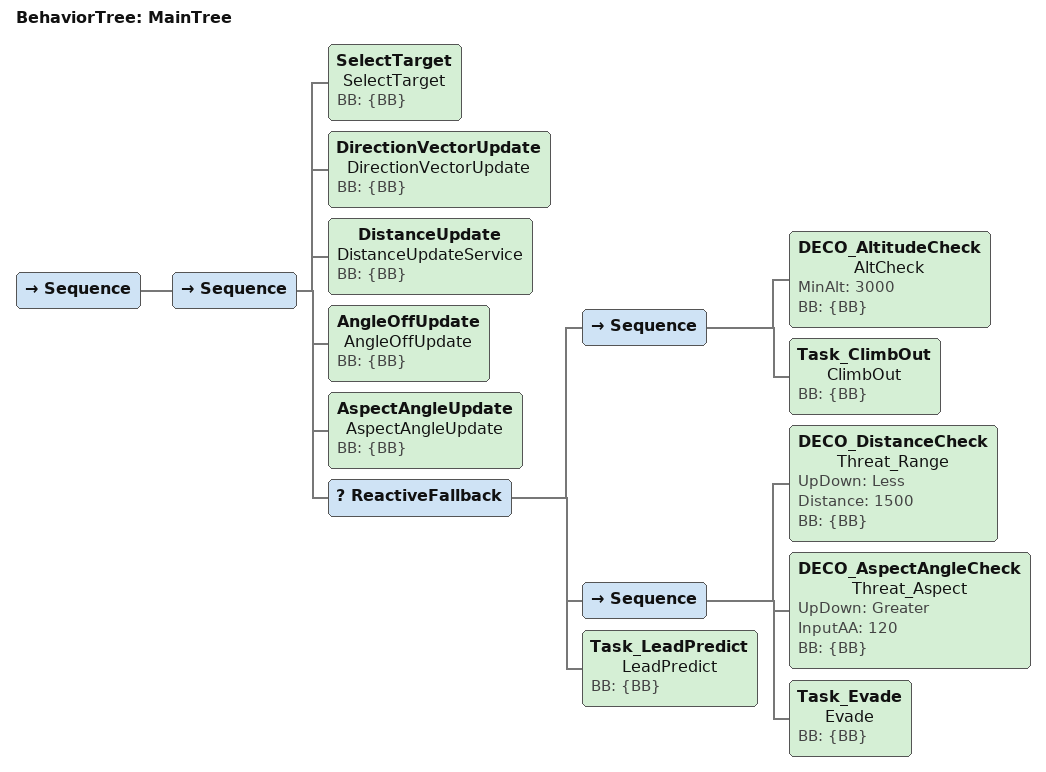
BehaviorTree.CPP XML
<root main_tree_to_execute = "MainTree">

  <BehaviorTree ID="MainTree">
    <Sequence>

      <!-- 인지 -->
      <Sequence>
        <SelectTarget name="SelectTarget" BB="{BB}"/>
        <DirectionVectorUpdate name="DirectionVectorUpdate" BB="{BB}"/>
        <DistanceUpdate name="DistanceUpdateService" BB="{BB}"/>
        <AngleOffUpdate name="AngleOffUpdate" BB="{BB}"/>
        <AspectAngleUpdate name="AspectAngleUpdate" BB="{BB}"/>

        <ReactiveFallback>

          <!-- 0. 추락 방지 -->
          <Sequence>
            <DECO_AltitudeCheck name="AltCheck" MinAlt="3000" BB="{BB}"/>
            <Task_ClimbOut name="ClimbOut" BB="{BB}"/>
          </Sequence>

          <!-- 1. 생존(v15 신설): AA>120 = 내가 적 앞쪽 -> 적이 나를 겨눌 수 있는 상태.
               사거리 근처(1500m)면 급선회 회피로 벗어난다.
               (권정환에게 일방 격추당한 원인 = 방어 전무. 생존이 최우선) -->
          <Sequence>
            <DECO_DistanceCheck name="Threat_Range" UpDown="Less" Distance="1500" BB="{BB}"/>
            <DECO_AspectAngleCheck name="Threat_Aspect" UpDown="Greater" InputAA="120" BB="{BB}"/>
            <Task_Evade name="Evade" BB="{BB}"/>
          </Sequence>

          <!-- 2. 추격: v14 dV 속도매칭 폐루프 (뒤를 잡으면 앞지르지 않고 유지) -->
          <Task_LeadPredict name="LeadPredict" BB="{BB}"/>

        </ReactiveFallback>

      </Sequence>

    </Sequence>
  </BehaviorTree>

</root>
